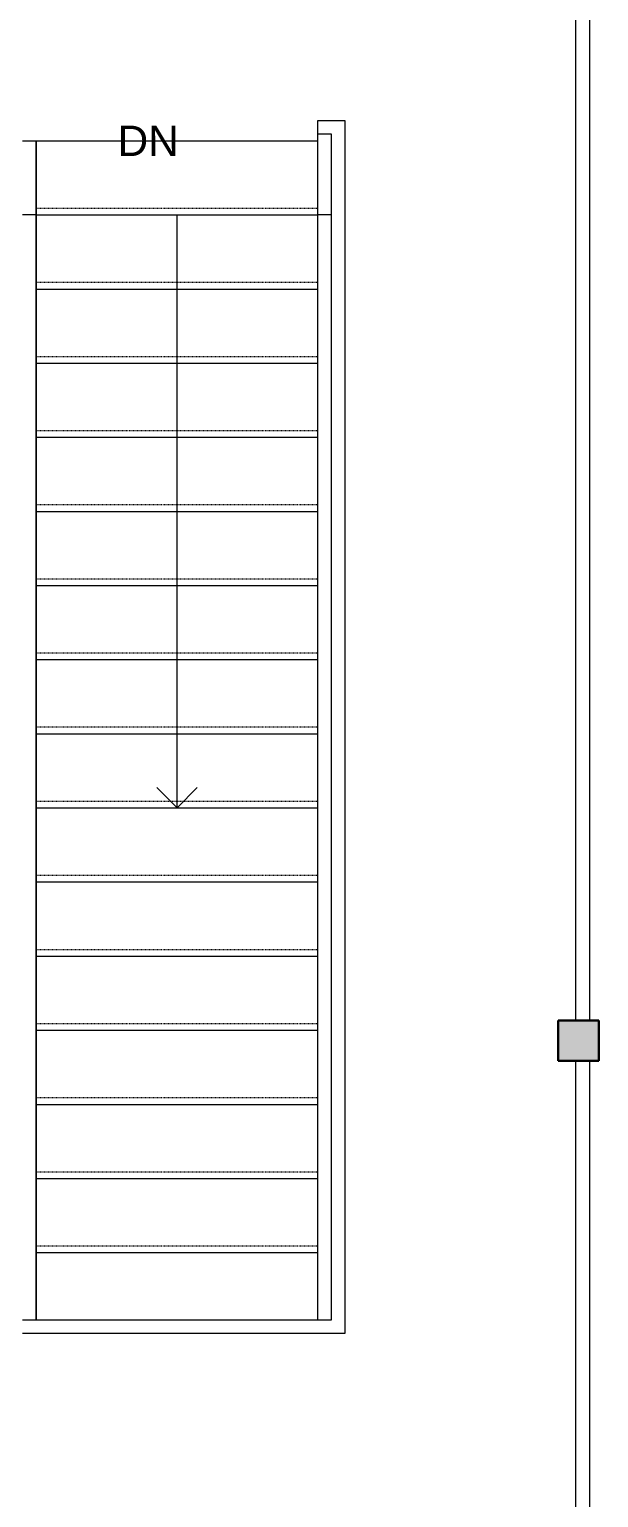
# Model space of a CAD drawing. Header units: inches. Extents: x -1176 to 1507, y -2563 to 978.
# Drawn here: x -753 to -668.5, y -794 to -576.1 of the extents above; entities that cross this region are included whole.
import ezdxf

# ---------------------------------------------------------------- set-up
doc = ezdxf.new("R2010")
doc.units = ezdxf.units.IN
doc.header["$MEASUREMENT"] = 0
doc.linetypes.add('Overhead 1_16_', pattern=[0.101562, 0.0625, -0.039062])
for name, color, linetype, lineweight in [('A-COLS', 52, 'Continuous', 18), ('A-FLOR', 192, 'Continuous', 18), ('A-FLOR-HRAL', 11, 'Continuous', 18), ('S-STRS', 31, 'Continuous', 18), ('S-STRS-ANNO', 31, 'Continuous', 9), ('S-STRS-IDEN', 31, 'Continuous', 9)]:
    doc.layers.add(name, color=color, linetype=linetype, lineweight=lineweight)
doc.styles.add('Swis721 Lt BT', font='swissl.ttf', dxfattribs={"height": 4.5})

# ---------------------------------------------------------------- blocks, each defined once
blk = doc.blocks.new('Top Rail Type - Top Rail_Internal_-5050133-2nd Floor Power _ Signal')
at = {"layer": 'A-FLOR-HRAL', "lineweight": 9}
for p, q in [((-671.86, -723.19), (-671.86, -549.19)), ((-669.86, -549.19), (-669.86, -723.19)), ((-671.86, -903.19), (-671.86, -729.19)), ((-669.86, -729.19), (-669.86, -903.19))]:
    blk.add_line(p, q, dxfattribs=at)
blk = doc.blocks.new('Top Rail Type - Top Rail_Internal_-7020471-2nd Floor Power _ Signal')
at = {"layer": 'A-FLOR-HRAL', "lineweight": 9}
for p, q in [((-710.17, -603.63), (-710.17, -591.63)), ((-710.17, -767.63), (-710.17, -603.63)), ((-708.17, -603.63), (-710.17, -603.63))]:
    blk.add_line(p, q, dxfattribs=at)
blk = doc.blocks.new('Top Rail Type - Top Rail_Internal_-V50-2nd Floor Power _ Signal')
at = {"layer": 'A-FLOR-HRAL', "lineweight": 9}
for p, q in [((-710.17, -603.63), (-710.17, -591.63)), ((-710.17, -767.63), (-710.17, -603.63))]:
    blk.add_line(p, q, dxfattribs=at)
blk = doc.blocks.new('Top Rail Type - Top Rail_Internal_-7020483-2nd Floor Power _ Signal')
at = {"layer": 'A-FLOR-HRAL', "lineweight": 9}
for p, q in [((-754.04, -592.63), (-752.04, -592.63)), ((-752.04, -592.63), (-752.04, -603.63)), ((-752.04, -603.63), (-754.04, -603.63)), ((-752.04, -603.63), (-752.04, -767.63))]:
    blk.add_line(p, q, dxfattribs=at)
blk = doc.blocks.new('Top Rail Type - Top Rail_Internal_-V51-2nd Floor Power _ Signal')
at = {"layer": 'A-FLOR-HRAL', "lineweight": 9}
for p, q in [((-754.04, -592.63), (-752.04, -592.63)), ((-752.04, -603.63), (-752.04, -592.63)), ((-752.04, -767.63), (-752.04, -603.63))]:
    blk.add_line(p, q, dxfattribs=at)
blk = doc.blocks.new('Top Rail Type - Top Rail_Internal_-7059130-2nd Floor Power _ Signal')
at = {"layer": 'A-FLOR-HRAL', "lineweight": 9}
for p, q in [((-710.17, -591.63), (-710.17, -589.63)), ((-710.17, -589.63), (-706.17, -589.63)), ((-706.17, -589.63), (-706.17, -769.63)), ((-708.17, -591.63), (-710.17, -591.63)), ((-708.17, -767.63), (-708.17, -591.63)), ((-754.04, -767.63), (-708.17, -767.63)), ((-706.17, -769.63), (-754.04, -769.63))]:
    blk.add_line(p, q, dxfattribs=at)

msp = doc.modelspace()

# ---------------------------------------------------------------- hatches: boundary and pattern name
at = {"layer": 'A-COLS'}
msp.add_hatch(color=250, dxfattribs=at).paths.add_polyline_path([(-674.48, -729.19), (-668.48, -729.19), (-668.48, -723.19), (-674.48, -723.19)], flags=0)

# ---------------------------------------------------------------- linework, layer by layer
at = {"layer": 'A-COLS', "color": 8, "lineweight": 30}
for p, q in [((-674.48, -729.19), (-674.48, -723.19)), ((-674.48, -723.19), (-668.48, -723.19)), ((-668.48, -729.19), (-668.48, -723.19)), ((-668.48, -729.19), (-674.48, -729.19))]:
    msp.add_line(p, q, dxfattribs=at)
at = {"layer": 'A-FLOR'}
msp.add_line((-752.04, -592.63), (-710.17, -592.63), dxfattribs=at)
at = {"layer": 'S-STRS', "linetype": 'Overhead 1_16_', "lineweight": 9}
for p, q in [((-752.04, -602.63), (-710.17, -602.63)), ((-752.04, -613.63), (-710.17, -613.63)), ((-752.04, -624.63), (-710.17, -624.63)), ((-752.04, -635.63), (-710.17, -635.63)), ((-752.04, -646.63), (-710.17, -646.63)), ((-752.04, -657.63), (-710.17, -657.63)), ((-752.04, -668.63), (-710.17, -668.63)), ((-752.04, -679.63), (-710.17, -679.63)), ((-752.04, -690.63), (-710.17, -690.63)), ((-752.04, -701.63), (-710.17, -701.63)), ((-752.04, -712.63), (-710.17, -712.63)), ((-752.04, -723.63), (-710.17, -723.63)), ((-752.04, -734.63), (-710.17, -734.63)), ((-752.04, -745.63), (-710.17, -745.63)), ((-752.04, -756.63), (-710.17, -756.63))]:
    msp.add_line(p, q, dxfattribs=at)
at = {"layer": 'S-STRS', "lineweight": 9}
for p, q in [((-752.04, -603.63), (-710.17, -603.63)), ((-752.04, -614.63), (-710.17, -614.63)), ((-752.04, -625.63), (-710.17, -625.63)), ((-752.04, -636.63), (-710.17, -636.63)), ((-752.04, -647.63), (-710.17, -647.63)), ((-752.04, -658.63), (-710.17, -658.63)), ((-752.04, -669.63), (-710.17, -669.63)), ((-752.04, -680.63), (-710.17, -680.63)), ((-752.04, -691.63), (-710.17, -691.63)), ((-752.04, -702.63), (-710.17, -702.63)), ((-752.04, -713.63), (-710.17, -713.63)), ((-752.04, -724.63), (-710.17, -724.63)), ((-752.04, -735.63), (-710.17, -735.63)), ((-752.04, -746.63), (-710.17, -746.63)), ((-752.04, -757.63), (-710.17, -757.63))]:
    msp.add_line(p, q, dxfattribs=at)
at = {"layer": 'S-STRS-ANNO'}
for p, q in [((-731.11, -614.63), (-731.11, -603.63)), ((-731.11, -625.63), (-731.11, -614.63)), ((-731.11, -636.63), (-731.11, -625.63)), ((-731.11, -647.63), (-731.11, -636.63)), ((-731.11, -658.63), (-731.11, -647.63)), ((-731.11, -669.63), (-731.11, -658.63)), ((-731.11, -680.63), (-731.11, -669.63)), ((-731.11, -691.63), (-731.11, -680.63)), ((-731.11, -691.63), (-734.11, -688.63)), ((-731.11, -691.63), (-728.11, -688.63))]:
    msp.add_line(p, q, dxfattribs=at)

# ---------------------------------------------------------------- block references
at = {"layer": 'A-FLOR-HRAL', "lineweight": 9}
for name in ['Top Rail Type - Top Rail_Internal_-5050133-2nd Floor Power _ Signal', 'Top Rail Type - Top Rail_Internal_-7059130-2nd Floor Power _ Signal', 'Top Rail Type - Top Rail_Internal_-7020483-2nd Floor Power _ Signal', 'Top Rail Type - Top Rail_Internal_-V51-2nd Floor Power _ Signal', 'Top Rail Type - Top Rail_Internal_-7020471-2nd Floor Power _ Signal', 'Top Rail Type - Top Rail_Internal_-V50-2nd Floor Power _ Signal']:
    msp.add_blockref(name, (0, 0), dxfattribs=at)

# ---------------------------------------------------------------- texts
at = {"layer": 'S-STRS-IDEN', "insert": (-739.93, -590.39), "char_height": 4.5, "width": 10.5833, "attachment_point": 1, "line_spacing_factor": 1.005062, "style": 'Swis721 Lt BT'}
msp.add_mtext('DN', dxfattribs=at)

doc.saveas('drawing.dxf')
